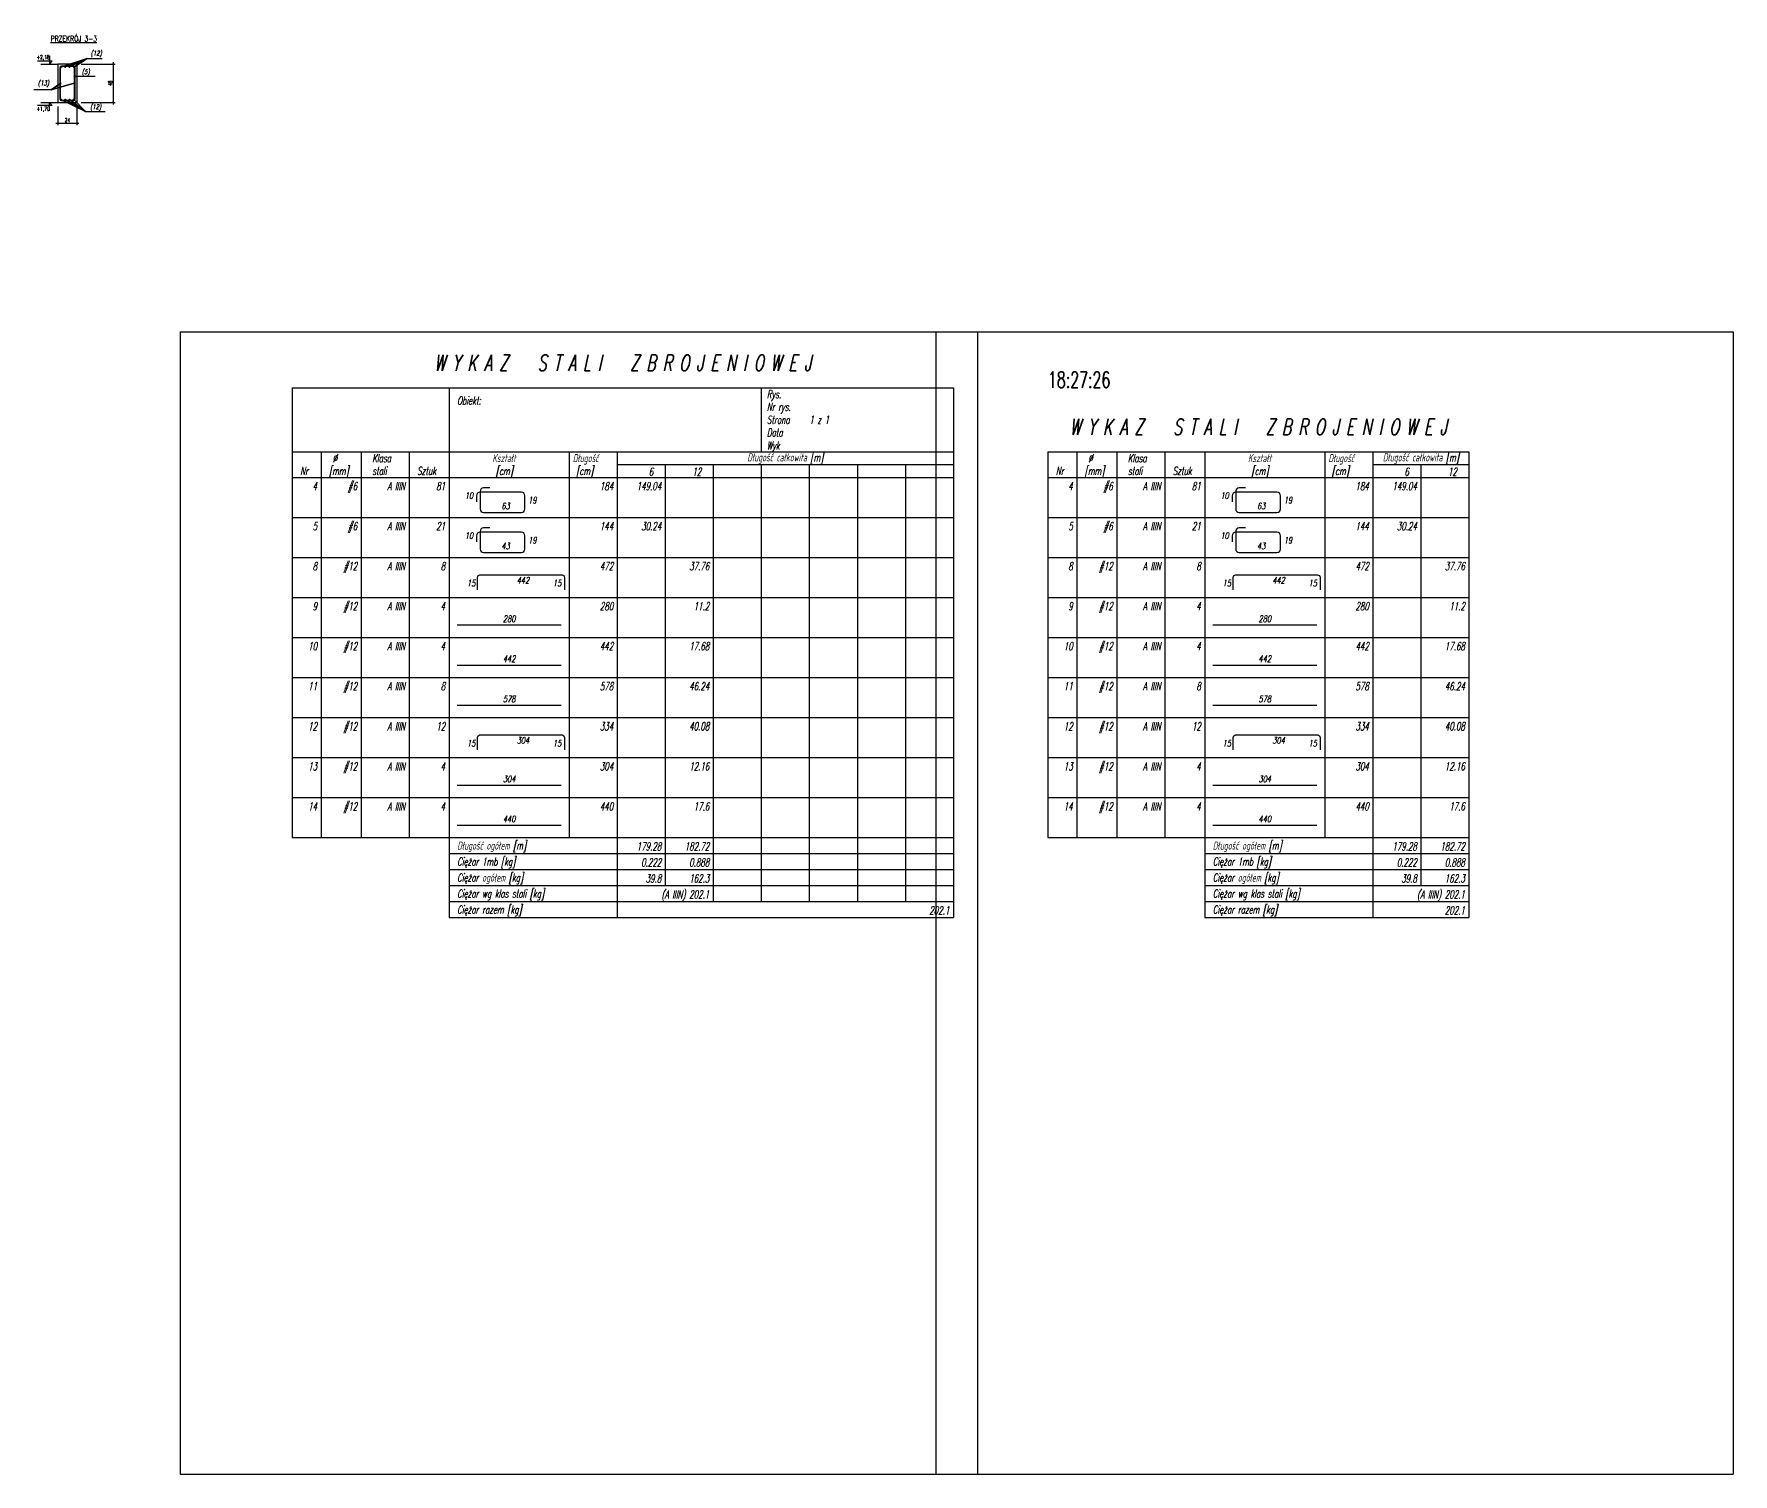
# Model space of a CAD drawing. Header units: millimetres. Extents: x 27330 to 31924, y -55340 to -53045.
# Drawn here: x 29801 to 31924, y -55340 to -53541 of the extents above; entities that cross this region are included whole.
import ezdxf
from ezdxf.enums import TextEntityAlignment as Align

# ---------------------------------------------------------------- set-up
doc = ezdxf.new("R2010")
doc.units = ezdxf.units.MM
doc.layers.get('Defpoints').update_dxf_attribs({"color": 251})
doc.layers.add('__NIEDRUK__', color=54, linetype='Continuous', plot=False)
for name, color, linetype in [('K-ODNOSNIK', 8, 'Continuous'), ('K-SCIANY', 2, 'Continuous'), ('K-TEXT 2.8mm', 101, 'Continuous'), ('K-TEXT 2mm', 254, 'Continuous'), ('K-WYMIARY', 1, 'Continuous'), ('K-ZBROJ_06', 101, 'Continuous'), ('K-ZBROJ_12', 161, 'Continuous'), ('ZBROJA_NIEZLICZAC', 255, 'Continuous'), ('ZBROJA_ZESTAWIENIE', 62, 'Continuous'), ('ZBROJA_ZESTAWIENIE1', 252, 'Continuous'), ('ZBROJA_ZESTAWIENIE2', 30, 'Continuous'), ('ZBROJA_ZESTAWIENIE3', 141, 'Continuous'), ('ZBROJA_ZESTAWIENIE4', 210, 'Continuous')]:
    doc.layers.add(name, color=color, linetype=linetype)
doc.styles.add('STYL_ZBROJA', font='romanszb.shx', dxfattribs={"width": 0.65, "oblique": 12})
doc.styles.add('text 2.8mm', font='romans.shx', dxfattribs={"width": 0.65})
doc.styles.add('text 2mm', font='romans.shx', dxfattribs={"width": 0.65})
doc.styles.add('WYM1', font='romanszb.shx', dxfattribs={"width": 0.6})
doc.dimstyles.new('CM100', dxfattribs={"dimscale": 5, "dimtxt": 2, "dimasz": 1, "dimexe": 1, "dimexo": 2, "dimgap": 0.5, "dimtad": 1, "dimrnd": 0.5, "dimdsep": 46, "dimtxsty": 'WYM1', "dimblk": 'OBLIQUE', "dimcen": 0, "dimdle": 1, "dimclrd": 253, "dimclre": 251, "dimclrt": 30, "dimadec": 0, "dimazin": 0, "dimtfac": 1, "dimtix": 1, "dimtmove": 0, "dimatfit": 0, "dimfxl": 1, "dimtfillclr": 256, "dimtolj": 1, "dimarcsym": 0})

# ---------------------------------------------------------------- blocks, each defined once
blk = doc.blocks.new('_zestawienie')
at = {"layer": 'ZBROJA_ZESTAWIENIE'}
for p, q in [((0, 0), (826, 0)), ((196, 0), (196, -80)), ((586, 0), (586, -80)), ((826, 0), (826, -80)), ((0, -80), (826, -80)), ((0, -80), (0, -96)), ((36, -80), (36, -96)), ((86, -80), (86, -96)), ((146, -80), (146, -96)), ((196, -80), (196, -96)), ((346, -80), (346, -96)), ((406, -80), (406, -96)), ((826, -80), (826, -112)), ((0, -96), (0, -112)), ((36, -96), (36, -112)), ((86, -96), (86, -112)), ((146, -96), (146, -112)), ((196, -96), (196, -112)), ((346, -96), (346, -112)), ((406, -96), (406, -112)), ((466, -96), (466, -112)), ((526, -96), (526, -112)), ((586, -96), (586, -112)), ((646, -96), (646, -112)), ((706, -96), (706, -112)), ((766, -96), (766, -112)), ((826, -96), (826, -112)), ((0, -112), (826, -112)), ((0, -112), (0, -162)), ((36, -112), (36, -162)), ((86, -112), (86, -162)), ((146, -112), (146, -162)), ((196, -112), (196, -162)), ((346, -112), (346, -162)), ((406, -112), (406, -162)), ((466, -112), (466, -162)), ((526, -112), (526, -162)), ((586, -112), (586, -162)), ((646, -112), (646, -162)), ((706, -112), (706, -162)), ((766, -112), (766, -162)), ((826, -112), (826, -162)), ((0, -162), (0, -212)), ((36, -162), (36, -212)), ((86, -162), (86, -212)), ((146, -162), (146, -212)), ((196, -162), (196, -212)), ((346, -162), (346, -212)), ((406, -162), (406, -212)), ((466, -162), (466, -212)), ((526, -162), (526, -212)), ((586, -162), (586, -212)), ((646, -162), (646, -212)), ((706, -162), (706, -212)), ((766, -162), (766, -212)), ((826, -162), (826, -212)), ((0, -212), (0, -262)), ((36, -212), (36, -262)), ((86, -212), (86, -262)), ((146, -212), (146, -262)), ((196, -212), (196, -262)), ((346, -212), (346, -262)), ((406, -212), (406, -262)), ((466, -212), (466, -262)), ((526, -212), (526, -262)), ((586, -212), (586, -262)), ((646, -212), (646, -262)), ((706, -212), (706, -262)), ((766, -212), (766, -262)), ((826, -212), (826, -262)), ((0, -262), (0, -312)), ((36, -262), (36, -312)), ((86, -262), (86, -312)), ((146, -262), (146, -312)), ((196, -262), (196, -312)), ((346, -262), (346, -312)), ((406, -262), (406, -312)), ((466, -262), (466, -312)), ((526, -262), (526, -312)), ((586, -262), (586, -312)), ((646, -262), (646, -312)), ((706, -262), (706, -312)), ((766, -262), (766, -312)), ((826, -262), (826, -312)), ((0, -312), (0, -362)), ((36, -312), (36, -362)), ((86, -312), (86, -362)), ((146, -312), (146, -362)), ((196, -312), (196, -362)), ((346, -312), (346, -362)), ((406, -312), (406, -362)), ((466, -312), (466, -362)), ((526, -312), (526, -362)), ((586, -312), (586, -362)), ((646, -312), (646, -362)), ((706, -312), (706, -362)), ((766, -312), (766, -362)), ((826, -312), (826, -362)), ((0, -362), (0, -412)), ((36, -362), (36, -412)), ((86, -362), (86, -412)), ((146, -362), (146, -412)), ((196, -362), (196, -412)), ((346, -362), (346, -412)), ((406, -362), (406, -412)), ((466, -362), (466, -412)), ((526, -362), (526, -412)), ((586, -362), (586, -412)), ((646, -362), (646, -412)), ((706, -362), (706, -412)), ((766, -362), (766, -412)), ((826, -362), (826, -412)), ((0, -412), (0, -462)), ((36, -412), (36, -462)), ((86, -412), (86, -462)), ((146, -412), (146, -462)), ((196, -412), (196, -462)), ((346, -412), (346, -462)), ((406, -412), (406, -462)), ((466, -412), (466, -462)), ((526, -412), (526, -462)), ((586, -412), (586, -462)), ((646, -412), (646, -462)), ((706, -412), (706, -462)), ((766, -412), (766, -462)), ((826, -412), (826, -462)), ((0, -462), (0, -512)), ((36, -462), (36, -512)), ((86, -462), (86, -512)), ((146, -462), (146, -512)), ((196, -462), (196, -512)), ((346, -462), (346, -512)), ((406, -462), (406, -512)), ((466, -462), (466, -512)), ((526, -462), (526, -512)), ((586, -462), (586, -512)), ((646, -462), (646, -512)), ((706, -462), (706, -512)), ((766, -462), (766, -512)), ((826, -462), (826, -512)), ((0, -512), (0, -562)), ((36, -512), (36, -562)), ((86, -512), (86, -562)), ((146, -512), (146, -562)), ((196, -512), (196, -562)), ((346, -512), (346, -562)), ((406, -512), (406, -562)), ((466, -512), (466, -562)), ((526, -512), (526, -562)), ((586, -512), (586, -562)), ((646, -512), (646, -562)), ((706, -512), (706, -562)), ((766, -512), (766, -562)), ((826, -512), (826, -562)), ((0, -562), (826, -562)), ((196, -562), (196, -662)), ((406, -562), (406, -662)), ((466, -562), (466, -622)), ((526, -562), (526, -622)), ((586, -562), (586, -642)), ((646, -562), (646, -642)), ((706, -562), (706, -642)), ((766, -562), (766, -642)), ((826, -562), (826, -642)), ((826, -562), (826, -642)), ((526, -622), (526, -642)), ((826, -642), (826, -662)), ((196, -662), (826, -662))]:
    blk.add_line(p, q, dxfattribs=at)
at = {"layer": 'ZBROJA_ZESTAWIENIE1'}
for p, q in [((-140, 70), (856, 70)), ((-140, 70), (-140, -1357)), ((856, 70), (856, -1357)), ((406, -96), (826, -96)), ((0, -162), (826, -162)), ((0, -212), (826, -212)), ((0, -262), (826, -262)), ((0, -312), (826, -312)), ((0, -362), (826, -362)), ((0, -412), (826, -412)), ((0, -462), (826, -462)), ((0, -512), (826, -512)), ((196, -582), (826, -582)), ((196, -602), (826, -602)), ((196, -622), (826, -622)), ((196, -642), (826, -642)), ((-140, -1357), (856, -1357))]:
    blk.add_line(p, q, dxfattribs=at)
at = {"layer": 'ZBROJA_ZESTAWIENIE2'}
blk.add_line((0, 0), (0, -80), dxfattribs=at)
at = {"layer": 'ZBROJA_ZESTAWIENIE3'}
for points in [[(246.7, -125.1), (239, -125.1, 0.414214), (234.6, -129.5), (234.6, -151.5, 0.414214), (239, -155.9), (286.2, -155.9, 0.414214), (290.6, -151.5), (290.6, -135, 0.414214), (286.2, -130.6), (234.7, -130.6, 0.414214), (230.3, -135), (230.3, -142.6)], [(246.7, -175.1), (239, -175.1, 0.414214), (234.6, -179.5), (234.6, -201.5, 0.414214), (239, -205.9), (286.2, -205.9, 0.414214), (290.6, -201.5), (290.6, -185, 0.414214), (286.2, -180.6), (234.7, -180.6, 0.414214), (230.3, -185), (230.3, -192.6)], [(231.5, -252.5), (231.5, -236.8, -0.414214), (234.5, -233.8), (337, -233.8, -0.414214), (340, -236.8), (340, -252.5)], [(231.5, -452.5), (231.5, -436.8, -0.414214), (234.5, -433.8), (337, -433.8, -0.414214), (340, -436.8), (340, -452.5)]]:
    blk.add_lwpolyline(points, format="xyb", dxfattribs=at)
for points in [[(206, -296.4), (336, -296.4)], [(206, -346.4), (336, -346.4)], [(206, -396.4), (336, -396.4)], [(206, -496.4), (336, -496.4)], [(206, -546.4), (336, -546.4)]]:
    blk.add_lwpolyline(points, dxfattribs=at)
at = {"layer": 'ZBROJA_ZESTAWIENIE2', "style": 'STYL_ZBROJA', "oblique": 12, "width": 0.65}
for s, p in [('Obiekt:', (206, -24)), ('Rys. ', (593, -16)), ('Nr rys. ', (593, -32)), ('Strona ', (593, -48)), ('1 z 1', (646, -48)), ('Data ', (593, -64)), (' %%c', (46, -96)), ('Klasa', (100, -96)), ('Kształt', (250, -96)), (' Długość', (346, -96)), ('Wyk ', (593, -80)), ('Nr', (10, -112)), ('[mm]', (46, -112)), ('stali', (100, -112)), ('Sztuk', (156, -112)), (' [cm]', (250, -112)), ('  [cm]', (346, -112)), ('Długość ogółem [m]', (206, -580)), ('Ciężar 1mb [kg]', (206, -600)), ('Ciężar ogółem [kg]', (206, -620)), ('Ciężar wg klas stali [kg]', (206, -640)), ('Ciężar razem [kg]', (206, -660))]:
    blk.add_text(s, height=10, dxfattribs=at).set_placement(p, align=Align.BOTTOM_LEFT)
for s, height, p in [('Długość całkowita [m]', 10, (616, -92)), ('63', 8, (266.5, -151.8)), ('43', 8, (266.5, -201.8))]:
    blk.add_text(s, height=height, dxfattribs=at).set_placement(p, align=Align.CENTER)
for s, p in [('6', (451, -110)), ('12', (511, -110)), ('4', (31, -128)), ('#6', (81, -128)), ('A IIIN', (141, -128)), ('81', (191, -128)), ('184', (401, -128)), ('149.04', (461, -128)), ('5', (31, -178)), ('#6', (81, -178)), ('A IIIN', (141, -178)), ('21', (191, -178)), ('144', (401, -178)), ('30.24', (461, -178)), ('8', (31, -228)), ('#12', (81, -228)), ('A IIIN', (141, -228)), ('8', (191, -228)), ('472', (401, -228)), ('37.76', (521, -228)), ('9', (31, -278)), ('#12', (81, -278)), ('A IIIN', (141, -278)), ('4', (191, -278)), ('280', (401, -278)), ('11.2', (521, -278)), ('10', (31, -328)), ('#12', (81, -328)), ('A IIIN', (141, -328)), ('4', (191, -328)), ('442', (401, -328)), ('17.68', (521, -328)), ('11', (31, -378)), ('#12', (81, -378)), ('A IIIN', (141, -378)), ('8', (191, -378)), ('578', (401, -378)), ('46.24', (521, -378)), ('12', (31, -428)), ('#12', (81, -428)), ('A IIIN', (141, -428)), ('12', (191, -428)), ('334', (401, -428)), ('40.08', (521, -428)), ('#12', (81, -478)), ('13', (31, -478)), ('A IIIN', (141, -478)), ('4', (191, -478)), ('304', (401, -478)), ('12.16', (521, -478)), ('14', (31, -528)), ('#12', (81, -528)), ('A IIIN', (141, -528)), ('4', (191, -528)), ('440', (401, -528)), ('17.6', (521, -528)), ('179.28', (461, -578)), ('182.72', (521, -578)), ('0.222', (461, -598)), ('0.888', (521, -598)), ('39.8', (461, -618)), ('162.3', (521, -618)), ('(A IIIN) 202.1', (521, -638)), ('202.1', (821, -658))]:
    blk.add_text(s, height=10, dxfattribs=at).set_placement(p, align=Align.RIGHT)
for s, p in [('10', (225.9, -141.2)), ('10', (225.9, -191.2)), ('442', (296, -247)), ('304', (296, -447))]:
    blk.add_text(s, height=8, dxfattribs=at).set_placement(p, align=Align.BOTTOM_RIGHT)
for p in [(294.8, -140.5), (294.8, -190.5)]:
    blk.add_text('19', height=8, dxfattribs=at).set_placement(p, align=Align.MIDDLE_LEFT)
for p in [(228.7, -244.1), (336.1, -244.1), (228.7, -444.1), (336.1, -444.1)]:
    blk.add_text('15', height=8, dxfattribs=at).set_placement(p, align=Align.MIDDLE_RIGHT)
for s, p in [('280', (271, -295.1)), ('442', (271, -345.1)), ('578', (271, -395.1)), ('304', (271, -495.1)), ('440', (271, -545.1))]:
    blk.add_text(s, height=8, dxfattribs=at).set_placement(p, align=Align.BOTTOM_CENTER)
at = {"layer": 'ZBROJA_ZESTAWIENIE4', "style": 'STYL_ZBROJA', "oblique": 12, "width": 0.65}
blk.add_text('W Y K A Z   S T A L I   Z B R O J E N I O W E J', height=20, dxfattribs=at).set_placement((413, 21), align=Align.CENTER)
blk = doc.blocks.new('A$C392df230')
h = blk.add_hatch()
h.set_pattern_fill('ANGLE', color=256, scale=0.025)
h.set_pattern_definition([(360, (-2880.4701, 5517.13781), (-5e-64, 0.174625), [0.127, -0.047625]), (90, (-2880.4701, 5517.13781), (-0.174625, 1e-17), [0.127, -0.047625])])
h.paths.add_polyline_path([(0.5, 0, 1), (-0.5, 0, 1)])
blk.add_circle((0, 0), 0.5)
blk = doc.blocks.new('_ArchTick')
at = {"color": 0, "linetype": 'ByBlock', "const_width": 0.15}
blk.add_lwpolyline([(-0.5, -0.5), (0.5, 0.5)], dxfattribs=at)
blk = doc.blocks.new('*D643')
at = {"layer": 'Defpoints', "color": 0, "transparency": 16777216}
for p in [(29854.4, -53579), (29854.4, -53627), (29899.7, -53627)]:
    blk.add_point(p, dxfattribs=at)
at = {"layer": 'K-WYMIARY', "color": 251, "lineweight": -2, "transparency": 16777216}
for p, q in [((29859.4, -53579), (29902.2, -53579)), ((29859.4, -53627), (29902.2, -53627))]:
    blk.add_line(p, q, dxfattribs=at)
at = {"layer": 'K-WYMIARY', "color": 253, "lineweight": -2, "transparency": 16777216}
blk.add_line((29899.7, -53576.5), (29899.7, -53629.5), dxfattribs=at)
at = {"layer": 'K-WYMIARY', "color": 253, "lineweight": -2, "transparency": 16777216, "xscale": 2.5, "yscale": 2.5, "zscale": 2.5}
for p, rotation in [((29899.7, -53579), 90), ((29899.7, -53627), 270)]:
    blk.add_blockref('_ArchTick', p, dxfattribs=dict(at, rotation=rotation))
at = {"layer": 'K-WYMIARY', "color": 30, "transparency": 16777216, "insert": (29895.9, -53603), "char_height": 5, "attachment_point": 5, "rotation": 90, "style": 'WYM1'}
blk.add_mtext('\\A1;48', dxfattribs=at)
blk = doc.blocks.new('_zestawiejnieM')
at = {"layer": 'ZBROJA_ZESTAWIENIE'}
for p, q in [((0, -80), (526, -80)), ((0, -80), (0, -96)), ((36, -80), (36, -96)), ((86, -80), (86, -96)), ((146, -80), (146, -96)), ((196, -80), (196, -96)), ((346, -80), (346, -96)), ((406, -80), (406, -96)), ((526, -80), (526, -112)), ((0, -96), (0, -112)), ((36, -96), (36, -112)), ((86, -96), (86, -112)), ((146, -96), (146, -112)), ((196, -96), (196, -112)), ((346, -96), (346, -112)), ((406, -96), (406, -112)), ((466, -96), (466, -112)), ((526, -96), (526, -112)), ((526, -96), (526, -112)), ((0, -112), (526, -112)), ((0, -112), (0, -162)), ((36, -112), (36, -162)), ((86, -112), (86, -162)), ((146, -112), (146, -162)), ((196, -112), (196, -162)), ((346, -112), (346, -162)), ((406, -112), (406, -162)), ((466, -112), (466, -162)), ((526, -112), (526, -162)), ((526, -112), (526, -162)), ((0, -162), (0, -212)), ((36, -162), (36, -212)), ((86, -162), (86, -212)), ((146, -162), (146, -212)), ((196, -162), (196, -212)), ((346, -162), (346, -212)), ((406, -162), (406, -212)), ((466, -162), (466, -212)), ((526, -162), (526, -212)), ((526, -162), (526, -212)), ((0, -212), (0, -262)), ((36, -212), (36, -262)), ((86, -212), (86, -262)), ((146, -212), (146, -262)), ((196, -212), (196, -262)), ((346, -212), (346, -262)), ((406, -212), (406, -262)), ((466, -212), (466, -262)), ((526, -212), (526, -262)), ((526, -212), (526, -262)), ((0, -262), (0, -312)), ((36, -262), (36, -312)), ((86, -262), (86, -312)), ((146, -262), (146, -312)), ((196, -262), (196, -312)), ((346, -262), (346, -312)), ((406, -262), (406, -312)), ((466, -262), (466, -312)), ((526, -262), (526, -312)), ((526, -262), (526, -312)), ((0, -312), (0, -362)), ((36, -312), (36, -362)), ((86, -312), (86, -362)), ((146, -312), (146, -362)), ((196, -312), (196, -362)), ((346, -312), (346, -362)), ((406, -312), (406, -362)), ((466, -312), (466, -362)), ((526, -312), (526, -362)), ((526, -312), (526, -362)), ((0, -362), (0, -412)), ((36, -362), (36, -412)), ((86, -362), (86, -412)), ((146, -362), (146, -412)), ((196, -362), (196, -412)), ((346, -362), (346, -412)), ((406, -362), (406, -412)), ((466, -362), (466, -412)), ((526, -362), (526, -412)), ((526, -362), (526, -412)), ((0, -412), (0, -462)), ((36, -412), (36, -462)), ((86, -412), (86, -462)), ((146, -412), (146, -462)), ((196, -412), (196, -462)), ((346, -412), (346, -462)), ((406, -412), (406, -462)), ((466, -412), (466, -462)), ((526, -412), (526, -462)), ((526, -412), (526, -462)), ((0, -462), (0, -512)), ((36, -462), (36, -512)), ((86, -462), (86, -512)), ((146, -462), (146, -512)), ((196, -462), (196, -512)), ((346, -462), (346, -512)), ((406, -462), (406, -512)), ((466, -462), (466, -512)), ((526, -462), (526, -512)), ((526, -462), (526, -512)), ((0, -512), (0, -562)), ((36, -512), (36, -562)), ((86, -512), (86, -562)), ((146, -512), (146, -562)), ((196, -512), (196, -562)), ((346, -512), (346, -562)), ((406, -512), (406, -562)), ((466, -512), (466, -562)), ((526, -512), (526, -562)), ((526, -512), (526, -562)), ((0, -562), (526, -562)), ((196, -562), (196, -662)), ((406, -562), (406, -662)), ((466, -562), (466, -622)), ((526, -562), (526, -642)), ((526, -562), (526, -622)), ((526, -562), (526, -642)), ((526, -622), (526, -642)), ((526, -642), (526, -662)), ((196, -662), (526, -662))]:
    blk.add_line(p, q, dxfattribs=at)
at = {"layer": 'ZBROJA_ZESTAWIENIE1'}
for p, q in [((406, -96), (526, -96)), ((0, -162), (526, -162)), ((0, -212), (526, -212)), ((0, -262), (526, -262)), ((0, -312), (526, -312)), ((0, -362), (526, -362)), ((0, -412), (526, -412)), ((0, -462), (526, -462)), ((0, -512), (526, -512)), ((196, -582), (526, -582)), ((196, -602), (526, -602)), ((196, -622), (526, -622)), ((196, -642), (526, -642))]:
    blk.add_line(p, q, dxfattribs=at)
at = {"layer": 'ZBROJA_ZESTAWIENIE3'}
for points in [[(246.7, -125.1), (239, -125.1, 0.414214), (234.6, -129.5), (234.6, -151.5, 0.414214), (239, -155.9), (286.2, -155.9, 0.414214), (290.6, -151.5), (290.6, -135, 0.414214), (286.2, -130.6), (234.7, -130.6, 0.414214), (230.3, -135), (230.3, -142.6)], [(246.7, -175.1), (239, -175.1, 0.414214), (234.6, -179.5), (234.6, -201.5, 0.414214), (239, -205.9), (286.2, -205.9, 0.414214), (290.6, -201.5), (290.6, -185, 0.414214), (286.2, -180.6), (234.7, -180.6, 0.414214), (230.3, -185), (230.3, -192.6)], [(231.5, -252.5), (231.5, -236.8, -0.414214), (234.5, -233.8), (337, -233.8, -0.414214), (340, -236.8), (340, -252.5)], [(231.5, -452.5), (231.5, -436.8, -0.414214), (234.5, -433.8), (337, -433.8, -0.414214), (340, -436.8), (340, -452.5)]]:
    blk.add_lwpolyline(points, format="xyb", dxfattribs=at)
for points in [[(206, -296.4), (336, -296.4)], [(206, -346.4), (336, -346.4)], [(206, -396.4), (336, -396.4)], [(206, -496.4), (336, -496.4)], [(206, -546.4), (336, -546.4)]]:
    blk.add_lwpolyline(points, dxfattribs=at)
at = {"layer": '__NIEDRUK__', "style": 'text 2mm', "width": 0.65}
blk.add_text('18:27:26', height=20, dxfattribs=at).set_placement((0, 0))
at = {"layer": 'ZBROJA_ZESTAWIENIE2', "style": 'STYL_ZBROJA', "oblique": 12, "width": 0.65}
for s, p in [(' %%c', (46, -96)), ('Klasa', (100, -96)), ('Kształt', (250, -96)), (' Długość', (346, -96)), ('Nr', (10, -112)), ('[mm]', (46, -112)), ('stali', (100, -112)), ('Sztuk', (156, -112)), (' [cm]', (250, -112)), ('  [cm]', (346, -112)), ('Długość ogółem [m]', (206, -580)), ('Ciężar 1mb [kg]', (206, -600)), ('Ciężar ogółem [kg]', (206, -620)), ('Ciężar wg klas stali [kg]', (206, -640)), ('Ciężar razem [kg]', (206, -660))]:
    blk.add_text(s, height=10, dxfattribs=at).set_placement(p, align=Align.BOTTOM_LEFT)
for s, height, p in [('Długość całkowita [m]', 10, (466, -92)), ('63', 8, (266.5, -151.8)), ('43', 8, (266.5, -201.8))]:
    blk.add_text(s, height=height, dxfattribs=at).set_placement(p, align=Align.CENTER)
for s, p in [('6', (451, -110)), ('12', (511, -110)), ('4', (31, -128)), ('#6', (81, -128)), ('A IIIN', (141, -128)), ('81', (191, -128)), ('184', (401, -128)), ('149.04', (461, -128)), ('5', (31, -178)), ('#6', (81, -178)), ('A IIIN', (141, -178)), ('21', (191, -178)), ('144', (401, -178)), ('30.24', (461, -178)), ('8', (31, -228)), ('#12', (81, -228)), ('A IIIN', (141, -228)), ('8', (191, -228)), ('472', (401, -228)), ('37.76', (521, -228)), ('9', (31, -278)), ('#12', (81, -278)), ('A IIIN', (141, -278)), ('4', (191, -278)), ('280', (401, -278)), ('11.2', (521, -278)), ('10', (31, -328)), ('#12', (81, -328)), ('A IIIN', (141, -328)), ('4', (191, -328)), ('442', (401, -328)), ('17.68', (521, -328)), ('11', (31, -378)), ('#12', (81, -378)), ('A IIIN', (141, -378)), ('8', (191, -378)), ('578', (401, -378)), ('46.24', (521, -378)), ('12', (31, -428)), ('#12', (81, -428)), ('A IIIN', (141, -428)), ('12', (191, -428)), ('334', (401, -428)), ('40.08', (521, -428)), ('#12', (81, -478)), ('13', (31, -478)), ('A IIIN', (141, -478)), ('4', (191, -478)), ('304', (401, -478)), ('12.16', (521, -478)), ('14', (31, -528)), ('#12', (81, -528)), ('A IIIN', (141, -528)), ('4', (191, -528)), ('440', (401, -528)), ('17.6', (521, -528)), ('179.28', (461, -578)), ('182.72', (521, -578)), ('0.222', (461, -598)), ('0.888', (521, -598)), ('39.8', (461, -618)), ('162.3', (521, -618)), ('(A IIIN) 202.1', (521, -638)), ('202.1', (521, -658))]:
    blk.add_text(s, height=10, dxfattribs=at).set_placement(p, align=Align.RIGHT)
for s, p in [('10', (225.9, -141.2)), ('10', (225.9, -191.2)), ('442', (296, -247)), ('304', (296, -447))]:
    blk.add_text(s, height=8, dxfattribs=at).set_placement(p, align=Align.BOTTOM_RIGHT)
for p in [(294.8, -140.5), (294.8, -190.5)]:
    blk.add_text('19', height=8, dxfattribs=at).set_placement(p, align=Align.MIDDLE_LEFT)
for p in [(228.7, -244.1), (336.1, -244.1), (228.7, -444.1), (336.1, -444.1)]:
    blk.add_text('15', height=8, dxfattribs=at).set_placement(p, align=Align.MIDDLE_RIGHT)
for s, p in [('280', (271, -295.1)), ('442', (271, -345.1)), ('578', (271, -395.1)), ('304', (271, -495.1)), ('440', (271, -545.1))]:
    blk.add_text(s, height=8, dxfattribs=at).set_placement(p, align=Align.BOTTOM_CENTER)
at = {"layer": 'ZBROJA_ZESTAWIENIE4', "style": 'STYL_ZBROJA', "oblique": 12, "width": 0.65}
blk.add_text('W Y K A Z   S T A L I   Z B R O J E N I O W E J', height=20, dxfattribs=at).set_placement((263, -59), align=Align.CENTER)
blk = doc.blocks.new('*D648')
at = {"layer": 'Defpoints', "color": 0, "transparency": 16777216}
for p in [(29830.4, -53627), (29854.3, -53627), (29854.3, -53652.6)]:
    blk.add_point(p, dxfattribs=at)
at = {"layer": 'K-WYMIARY', "color": 251, "lineweight": -2, "transparency": 16777216}
for p, q in [((29830.4, -53632), (29830.4, -53655.1)), ((29854.3, -53632), (29854.3, -53655.1))]:
    blk.add_line(p, q, dxfattribs=at)
at = {"layer": 'K-WYMIARY', "color": 253, "lineweight": -2, "transparency": 16777216}
blk.add_line((29827.9, -53652.6), (29856.8, -53652.6), dxfattribs=at)
at = {"layer": 'K-WYMIARY', "color": 253, "lineweight": -2, "transparency": 16777216, "xscale": 2.5, "yscale": 2.5, "zscale": 2.5, "rotation": 180}
blk.add_blockref('_ArchTick', (29830.4, -53652.6), dxfattribs=at)
at = {"layer": 'K-WYMIARY', "color": 253, "lineweight": -2, "transparency": 16777216, "xscale": 2.5, "yscale": 2.5, "zscale": 2.5}
blk.add_blockref('_ArchTick', (29854.3, -53652.6), dxfattribs=at)
at = {"layer": 'K-WYMIARY', "color": 30, "transparency": 16777216, "insert": (29842.3, -53648.9), "char_height": 5, "attachment_point": 5, "style": 'WYM1'}
blk.add_mtext('\\A1;24', dxfattribs=at)

msp = doc.modelspace()

# ---------------------------------------------------------------- linework, layer by layer
at = {"layer": '__NIEDRUK__'}
msp.add_lwpolyline([(29834.851, -53623.9), (29849.851, -53623.9, 0.41421356), (29851.251, -53622.5), (29851.251, -53583.5, 0.41421356), (29849.851, -53582.1), (29834.851, -53582.1, 0.41421356), (29833.451, -53583.5), (29833.451, -53622.5, 0.41421356)], format="xyb", close=True, dxfattribs=at)
at = {"layer": 'K-ODNOSNIK'}
for points in [[(29866.834, -53571.845), (29845.074, -53582.6), (29866.834, -53571.845), (29839.627, -53582.6), (29866.834, -53571.845), (29850.522, -53582.94), (29866.834, -53571.845), (29834.179, -53582.94), (29866.834, -53571.845), (29885.643, -53571.845)], [(29822.208, -53611.021), (29833.951, -53603), (29822.208, -53611.021), (29850.751, -53603), (29822.208, -53611.021), (29800.578, -53611.021)], [(29876.835, -53594.5), (29851.851, -53594.5)], [(29864.968, -53638.067), (29845.074, -53623.4), (29864.968, -53638.067), (29839.627, -53623.4), (29864.968, -53638.067), (29850.522, -53623.06), (29864.968, -53638.067), (29834.179, -53623.06), (29864.968, -53638.067), (29889.615, -53638.067)]]:
    msp.add_lwpolyline(points, dxfattribs=at)
msp.add_circle((29851.851, -53594.5), 1, dxfattribs=at)
at = {"layer": 'K-SCIANY'}
msp.add_lwpolyline([(29830.351, -53627), (29854.351, -53627), (29854.351, -53579), (29830.351, -53579)], close=True, dxfattribs=at)
at = {"layer": 'K-TEXT 2mm', "lineweight": -2}
for points in [[(29819.822, -53568.587), (29819.822, -53579), (29823.491, -53575.331), (29804.814, -53575.331)], [(29819.822, -53637.413), (29819.822, -53627), (29823.491, -53630.669), (29804.814, -53630.669)]]:
    msp.add_lwpolyline(points, dxfattribs=at)
at = {"layer": 'K-TEXT 2mm'}
for points in [[(29809.293, -53579), (29830.351, -53579)], [(29809.293, -53627), (29830.351, -53627)]]:
    msp.add_lwpolyline(points, dxfattribs=at)
at = {"layer": 'K-ZBROJ_06'}
msp.add_lwpolyline([(29834.851, -53624.5), (29849.851, -53624.5, 0.41421356), (29851.851, -53622.5), (29851.851, -53583.5, 0.41421356), (29849.851, -53581.5), (29834.851, -53581.5, 0.41421356), (29832.851, -53583.5), (29832.851, -53622.5, 0.41421356)], format="xyb", close=True, dxfattribs=at)
at = {"layer": 'ZBROJA_ZESTAWIENIE1'}
for p, q in [((30927.512, -53913.282), (31923.512, -53913.282)), ((30927.512, -53913.282), (30927.512, -55340.282)), ((30927.512, -53913.282), (31923.512, -53913.282)), ((30927.512, -53913.282), (30927.512, -55340.282)), ((30927.512, -53913.282), (31923.512, -53913.282)), ((30927.512, -53913.282), (30927.512, -55340.282)), ((30927.512, -53913.282), (31923.512, -53913.282)), ((30927.512, -53913.282), (30927.512, -55340.282)), ((31923.512, -53913.282), (31923.512, -55340.282)), ((31923.512, -53913.282), (31923.512, -55340.282)), ((31923.512, -53913.282), (31923.512, -55340.282)), ((31923.512, -53913.282), (31923.512, -55340.282)), ((30927.512, -55340.282), (31923.512, -55340.282)), ((30927.512, -55340.282), (31923.512, -55340.282)), ((30927.512, -55340.282), (31923.512, -55340.282))]:
    msp.add_line(p, q, dxfattribs=at)

# ---------------------------------------------------------------- block references
msp.add_blockref('_zestawiejnieM', (31067.512, -53983.282))
at = {"layer": 'K-ZBROJ_12', "xscale": -1, "rotation": 180}
for p in [(29834.179, -53582.94), (29839.627, -53582.6), (29845.074, -53582.6), (29833.951, -53603)]:
    msp.add_blockref('A$C392df230', p, dxfattribs=at)
at = {"layer": 'K-ZBROJ_12', "rotation": 180}
for p in [(29850.522, -53582.94), (29850.751, -53603)]:
    msp.add_blockref('A$C392df230', p, dxfattribs=at)
at = {"layer": 'K-ZBROJ_12'}
for p in [(29834.179, -53623.06), (29839.627, -53623.4), (29845.074, -53623.4)]:
    msp.add_blockref('A$C392df230', p, dxfattribs=at)
at = {"layer": 'K-ZBROJ_12', "xscale": -1}
msp.add_blockref('A$C392df230', (29850.522, -53623.06), dxfattribs=at)
at = {"layer": 'ZBROJA_ZESTAWIENIE'}
msp.add_blockref('_zestawienie', (30123.362, -53983.282), dxfattribs=at)

# ---------------------------------------------------------------- texts
at = {"layer": 'K-TEXT 2.8mm', "lineweight": -2, "style": 'text 2.8mm', "width": 0.65}
msp.add_text('%%UPRZEKRÓJ 3-3', height=7, dxfattribs=at).set_placement((29821.397, -53550.735))
at = {"layer": 'K-TEXT 2mm', "lineweight": -2, "style": 'text 2mm', "width": 0.65}
for s, p in [('+2,18', (29803.806, -53572.784)), ('+1,70', (29803.806, -53637.264))]:
    msp.add_text(s, height=5, dxfattribs=at).set_placement(p)
at = {"layer": 'ZBROJA_NIEZLICZAC', "char_height": 20, "attachment_point": 7, "style": 'STYL_ZBROJA'}
for s, insert in [('\\H6;\\C71;\\H10;\\C256;\\H6;\\C71;(12)\\H10;\\C256;', (29871.514, -53570.369)), ('\\H6;\\C71;\\H10;\\C256;\\H6;\\C71;(13)\\H10;\\C256;', (29805.534, -53607.644)), ('\\H6;\\C71;\\H10;\\C256;\\H6;\\C71;(5)\\H10;\\C256;', (29860.419, -53593.625)), ('\\H6;\\C71;\\H10;\\C256;\\H6;\\C71;(12)\\H10;\\C256;', (29870.757, -53637.399))]:
    msp.add_mtext(s, dxfattribs=dict(at, insert=insert))

# ---------------------------------------------------------------- dimensions: what is measured, and where the dimension line sits
at = {"layer": 'K-WYMIARY'}
dim = msp.add_linear_dim(base=(29899.694, -53627), p1=(29854.351, -53579), p2=(29854.351, -53627), angle=90, dimstyle='CM100', override={"dimscale": 2.5, "dimblk": 'ArchTick'}, dxfattribs=at)
dim.commit()
dim.dimension.update_dxf_attribs({"geometry": '*D643', "text_midpoint": (29895.944, -53603)})
dim = msp.add_linear_dim(base=(29854.314, -53652.634), p1=(29830.351, -53627), p2=(29854.314, -53627), dimstyle='CM100', override={"dimscale": 2.5, "dimblk": 'ArchTick'}, dxfattribs=at)
dim.commit()
dim.dimension.update_dxf_attribs({"geometry": '*D648', "text_midpoint": (29842.332, -53648.884)})

doc.saveas('drawing.dxf')
